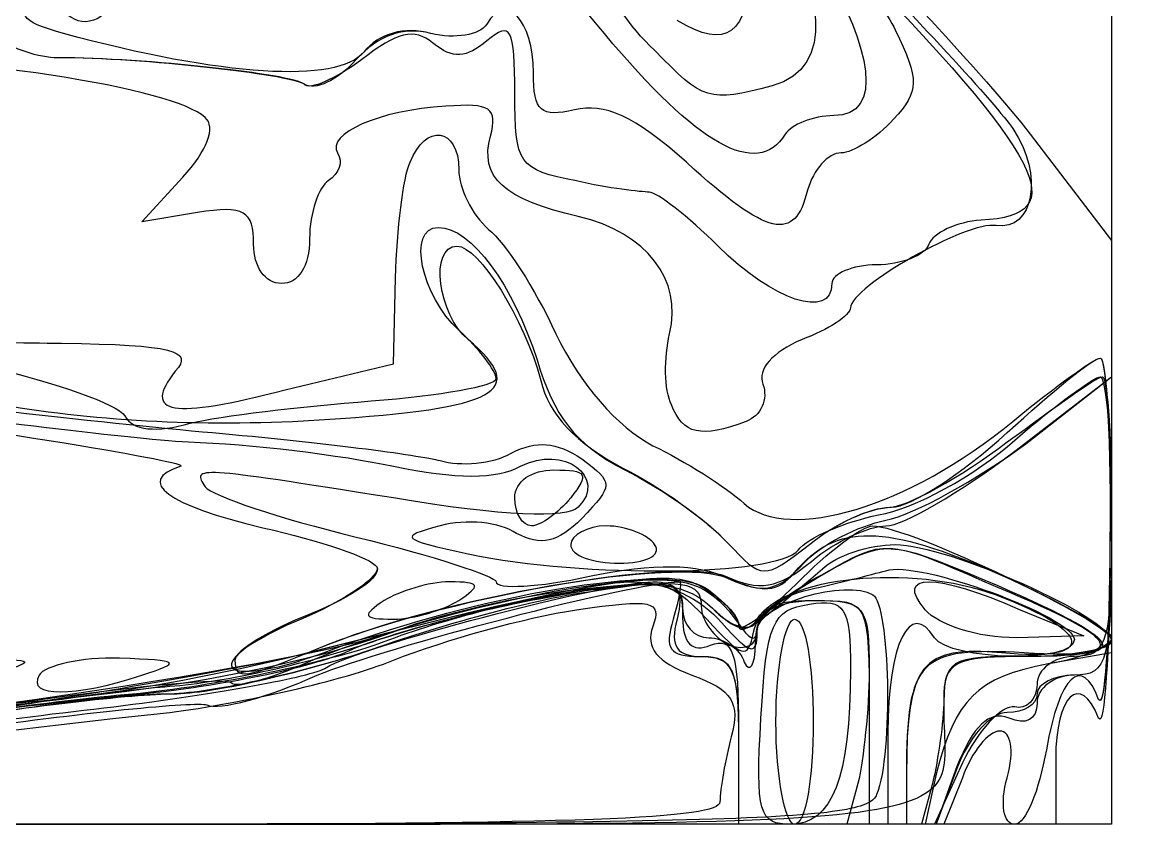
# Model space of a CAD drawing. Extents: x 0 to 1.2, y 0.01 to 1.31.
# Drawn here: x 0.579 to 1.203, y 0.009 to 0.462 of the extents above; entities that cross this region are included whole.
import ezdxf

# ---------------------------------------------------------------- set-up
doc = ezdxf.new("R2010")
doc.units = 0
doc.header["$MEASUREMENT"] = 0
doc.layers.get('0').update_dxf_attribs({"linetype": 'CONTINUOUS'})

msp = doc.modelspace()

# ---------------------------------------------------------------- linework, layer by layer
at = {"color": 250}
for p, q in [((1.1875, 1.30556), (1.1875, 0.01389)), ((1.14686, 0.39307), (1.1875, 0.33995)), ((0.94998, 0.38368), (0.94998, 0.38368)), ((0.64583, 0.35037), (0.66873, 0.37533)), ((0.67708, 0.35558), (0.64583, 0.35037)), ((1.1875, 0.33995), (1.1875, 0.01389)), ((0.96772, 0.33681), (0.96772, 0.33681)), ((0.78646, 0.27116), (0.78749, 0.31912)), ((0.72602, 0.25662), (0.78646, 0.27116)), ((0.94168, 0.24826), (0.94168, 0.24826)), ((0.93229, 0.17014), (0.93229, 0.17014)), ((0.93229, 0.17014), (0.93229, 0.17014)), ((1.15625, 0.05035), (1.15625, 0.01389)), ((1.10417, 0.03993), (1.09375, 0.01389)), ((1.10417, 0.03993), (1.09375, 0.01389)), ((1.1875, 0.01389), (0, 0.01389)), ((1.1875, 0.01389), (0, 0.01389)), ((1.15625, 0.01389), (0, 0.01389)), ((1.09375, 0.01389), (0, 0.01389)), ((1.09375, 0.01389), (0, 0.01389))]:
    msp.add_line(p, q, dxfattribs=at)
at = {"color": 39}
for p, q in [((0.90419, 0.45557), (0.90419, 0.45557)), ((1.10102, 0.04514), (1.08957, 0.01389)), ((1.08957, 0.01389), (0, 0.01389))]:
    msp.add_line(p, q, dxfattribs=at)
at = {"color": 27}
for p, q in [((0.93229, 0.44618), (0.93229, 0.44618)), ((1.13959, 0.2264), (1.1875, 0.26389)), ((1.1875, 0.26389), (1.1875, 0.1097)), ((0.82292, 0.13889), (0.82292, 0.13889)), ((1.1875, 0.1097), (1.15207, 0.10346)), ((1.08957, 0.04199), (1.08333, 0.01389)), ((1.08333, 0.01389), (0, 0.01389))]:
    msp.add_line(p, q, dxfattribs=at)
at = {"color": 29}
for p, q in [((0.94998, 0.38368), (0.94998, 0.38368)), ((0.93229, 0.17014), (0.93229, 0.17014)), ((1.10102, 0.04617), (1.08957, 0.01389)), ((1.08957, 0.01389), (0, 0.01389))]:
    msp.add_line(p, q, dxfattribs=at)
at = {"color": 37}
for p, q in [((1.13336, 0.22222), (1.1875, 0.26389)), ((1.1875, 0.26389), (1.1875, 0.1097)), ((0.85417, 0.19618), (0.85417, 0.19618)), ((1.1875, 0.1097), (1.15207, 0.10346)), ((1.08957, 0.04199), (1.08333, 0.01389)), ((1.08957, 0.04199), (1.08333, 0.01389)), ((1.08333, 0.01389), (0, 0.01389)), ((1.08333, 0.01389), (0, 0.01389))]:
    msp.add_line(p, q, dxfattribs=at)
at = {"color": 251}
for p, q in [((1.13959, 0.2264), (1.1875, 0.26389)), ((1.1875, 0.26389), (1.1875, 0.18576)), ((0.82292, 0.13889), (0.82292, 0.13889)), ((1.10417, 0.04829), (1.08854, 0.01389)), ((1.08854, 0.01389), (0, 0.01389))]:
    msp.add_line(p, q, dxfattribs=at)
at = {"color": 9}
for p, q in [((1.08333, 0.13368), (1.08333, 0.13368)), ((1.13645, 0.13368), (1.17188, 0.11909)), ((1.17188, 0.11909), (1.13439, 0.11806)), ((1.0625, 0.06494), (1.0625, 0.01389)), ((1.0625, 0.01389), (0, 0.01389))]:
    msp.add_line(p, q, dxfattribs=at)
at = {"color": 252}
for p, q in [((0.64583, 0.09722), (0.64583, 0.09722)), ((1.07292, 0.04199), (1.07292, 0.01389)), ((1.08751, 0.03678), (1.08127, 0.01389)), ((1.08127, 0.01389), (0, 0.01389)), ((1.07292, 0.01389), (0, 0.01389))]:
    msp.add_line(p, q, dxfattribs=at)
at = {"color": 47}
for p, q in [((0.64583, 0.09722), (0.64583, 0.09722)), ((1.08751, 0.03678), (1.08127, 0.01389)), ((1.08127, 0.01389), (0, 0.01389))]:
    msp.add_line(p, q, dxfattribs=at)
at = {"color": 253}
for p, q in [((1.05208, 0.07639), (1.05208, 0.01389)), ((1.04584, 0.03678), (1.03961, 0.01389)), ((1.05208, 0.01389), (0, 0.01389)), ((1.03961, 0.01389), (0, 0.01389))]:
    msp.add_line(p, q, dxfattribs=at)
at = {"color": 254}
for p, q in [((0.99164, 0.07324), (0.99164, 0.07324)), ((1, 0.07118), (1, 0.07118)), ((0.97917, 0.067), (0.97917, 0.01389)), ((0.97917, 0.06076), (0.97917, 0.01389)), ((0.97917, 0.06076), (0.97917, 0.01389)), ((0.97917, 0.01389), (0, 0.01389)), ((0.97917, 0.01389), (0.51042, 0.01389)), ((0.97917, 0.01389), (0.51877, 0.01389))]:
    msp.add_line(p, q, dxfattribs=at)
at = {"color": 33}
for p, q in [((0.97917, 0.067), (0.97917, 0.01389)), ((0.97917, 0.01389), (0, 0.01389))]:
    msp.add_line(p, q, dxfattribs=at)
at = {"color": 8}
for p, q in [((1.10102, 0.04617), (1.08957, 0.01389)), ((1.08957, 0.01389), (0, 0.01389))]:
    msp.add_line(p, q, dxfattribs=at)
at = {"color": 35}
for p, q in [((1.07292, 0.04199), (1.07292, 0.01389)), ((1.07292, 0.01389), (0, 0.01389))]:
    msp.add_line(p, q, dxfattribs=at)
at = {"color": 25}
for p, q in [((1.08751, 0.03678), (1.08127, 0.01389)), ((1.08127, 0.01389), (0, 0.01389))]:
    msp.add_line(p, q, dxfattribs=at)
at = {"color": 250}
for points in [[(0.91981, 0.62012), (0.94586, 0.6097), (1.09896, 0.4566), (1.14686, 0.39307)], [(0.98958, 0.55035), (1.02398, 0.51704), (1.05832, 0.47537), (1.06668, 0.45763)], [(1.0281, 0.51492), (1.07709, 0.46598), (1.12397, 0.41493), (1.13227, 0.40245)], [(1.03852, 0.50033), (1.15001, 0.38574), (1.16667, 0.35346), (1.11458, 0.3514)], [(0.86458, 0.4337), (0.86458, 0.46284), (0.84896, 0.47949), (0.83854, 0.46077)], [(0.85417, 0.4222), (0.85417, 0.45866), (0.85211, 0.46284), (0.83854, 0.45139)], [(0.80729, 0.45557), (0.79167, 0.45974), (0.7781, 0.45454), (0.76562, 0.44097)], [(0.80832, 0.45036), (0.79791, 0.45866), (0.78852, 0.4566), (0.76877, 0.44097)], [(0.83854, 0.46077), (0.83436, 0.45454), (0.82086, 0.45242), (0.80729, 0.45557)], [(1.06668, 0.45763), (1.08019, 0.42952), (1.08019, 0.42329), (1.06565, 0.40766)], [(0.59896, 0.442), (0.58854, 0.442), (0.57292, 0.44721), (0.56668, 0.45242)], [(0.59896, 0.442), (0.58854, 0.442), (0.57292, 0.44721), (0.56668, 0.45242)], [(0.83854, 0.45139), (0.82709, 0.442), (0.81977, 0.44097), (0.80832, 0.45036)], [(0.68126, 0.40869), (0.66249, 0.42535), (0.55626, 0.442), (0.42502, 0.44721)], [(0.73644, 0.42741), (0.7302, 0.43262), (0.64789, 0.442), (0.59896, 0.442)], [(0.73644, 0.42741), (0.72711, 0.43262), (0.64686, 0.442), (0.59896, 0.442)], [(0.76877, 0.44097), (0.75418, 0.43056), (0.73958, 0.42329), (0.73644, 0.42741)], [(0.76562, 0.44097), (0.75521, 0.42952), (0.74273, 0.42329), (0.73644, 0.42741)], [(0.88748, 0.41287), (0.86876, 0.40869), (0.86458, 0.41178), (0.86458, 0.4337)], [(0.88856, 0.37326), (0.85623, 0.3795), (0.85417, 0.38265), (0.85417, 0.4222)], [(0.81565, 0.41493), (0.7781, 0.41287), (0.74897, 0.39931), (0.75521, 0.38889)], [(0.8406, 0.39827), (0.84478, 0.4139), (0.8406, 0.41699), (0.81565, 0.41493)], [(0.94998, 0.38368), (0.92084, 0.40972), (0.90419, 0.41699), (0.88748, 0.41287)], [(0.66873, 0.37533), (0.68229, 0.38992), (0.6875, 0.40348), (0.68126, 0.40869)], [(1.06565, 0.40766), (1.05626, 0.39724), (1.0427, 0.38889), (1.03646, 0.38889)], [(0.79584, 0.38368), (0.80414, 0.40554), (0.82292, 0.40348), (0.82292, 0.3795)], [(1.13227, 0.40245), (1.15001, 0.37641), (1.14377, 0.34516), (1.12294, 0.34825)], [(0.88959, 0.35346), (0.84793, 0.36285), (0.83436, 0.37533), (0.8406, 0.39827)], [(0.75521, 0.38889), (0.75836, 0.38368), (0.75624, 0.37744), (0.75, 0.37326)], [(1.03646, 0.38889), (1.02919, 0.38889), (1.02083, 0.3795), (1.01769, 0.36806)], [(0.78749, 0.31912), (0.78852, 0.34619), (0.79167, 0.37533), (0.79584, 0.38368)], [(1.01769, 0.36806), (1.01042, 0.33887), (0.99582, 0.34201), (0.94998, 0.38368)], [(0.82292, 0.3795), (0.82292, 0.36909), (0.83019, 0.35449), (0.83957, 0.34619)], [(0.75, 0.37326), (0.74479, 0.37012), (0.73958, 0.35558), (0.73958, 0.34098)], [(0.92914, 0.36702), (0.92502, 0.36702), (0.90625, 0.36909), (0.88856, 0.37326)], [(0.96772, 0.33681), (0.95106, 0.35346), (0.93332, 0.36702), (0.92914, 0.36702)], [(0.70833, 0.33784), (0.70833, 0.35661), (0.70312, 0.3597), (0.67708, 0.35558)], [(0.94065, 0.28787), (0.94792, 0.31803), (0.92811, 0.34408), (0.88959, 0.35346)], [(1.12294, 0.34825), (1.10731, 0.3514), (1.04167, 0.31391), (1.04167, 0.30241)], [(1.11458, 0.3514), (1.10102, 0.35037), (1.08751, 0.34408), (1.08539, 0.33784)], [(0.82292, 0.28993), (0.80208, 0.3087), (0.79373, 0.34722), (0.81147, 0.34722)], [(0.81147, 0.34722), (0.83019, 0.34722), (0.85314, 0.31494), (0.86664, 0.27327)], [(0.83957, 0.34619), (0.84896, 0.33887), (0.86561, 0.31283), (0.87706, 0.28787)], [(0.72396, 0.31597), (0.71457, 0.31597), (0.70833, 0.32536), (0.70833, 0.33784)], [(0.73958, 0.34098), (0.73958, 0.32536), (0.73334, 0.31597), (0.72396, 0.31597)], [(1.08539, 0.33784), (1.08333, 0.3316), (1.06977, 0.32639), (1.05626, 0.32639)], [(0.82812, 0.28472), (0.81147, 0.29829), (0.80626, 0.33681), (0.82189, 0.33681)], [(0.82189, 0.33681), (0.83436, 0.33681), (0.85938, 0.29617), (0.86876, 0.26183)], [(1.03125, 0.31597), (1.03125, 0.29514), (0.99794, 0.30659), (0.96772, 0.33681)], [(1.05626, 0.32639), (1.0427, 0.32639), (1.03125, 0.32118), (1.03125, 0.31597)], [(1.04167, 0.30241), (1.04167, 0.29829), (1.02919, 0.28993), (1.01459, 0.28472)], [(0.44271, 0.2889), (0.48855, 0.28575), (0.56044, 0.28266), (0.60102, 0.28266)], [(0.46669, 0.28575), (0.49794, 0.28787), (0.62815, 0.25553), (0.63645, 0.24202)], [(0.84375, 0.26286), (0.84375, 0.26704), (0.83436, 0.27951), (0.82292, 0.28993)], [(0.87706, 0.28787), (0.89062, 0.25971), (0.91146, 0.23579), (0.93126, 0.22537)], [(0.94168, 0.24826), (0.9375, 0.25662), (0.9375, 0.27431), (0.94065, 0.28787)], [(0.60102, 0.28266), (0.66352, 0.28158), (0.67502, 0.27848), (0.66461, 0.26704)], [(0.74794, 0.23991), (0.84478, 0.2462), (0.86252, 0.25553), (0.82812, 0.28472)], [(1.01459, 0.28472), (0.99794, 0.27745), (0.98958, 0.26807), (0.99273, 0.25971)], [(0.86664, 0.27327), (0.87603, 0.24202), (0.88748, 0.2264), (0.91564, 0.21181)], [(1.12918, 0.23264), (1.15419, 0.25553), (1.17708, 0.27431), (1.18126, 0.27431)], [(1.13227, 0.23888), (1.15625, 0.25868), (1.17811, 0.27431), (1.18126, 0.27431)], [(1.18126, 0.27431), (1.18435, 0.27431), (1.1875, 0.2264), (1.18647, 0.16699)], [(1.18126, 0.27431), (1.18435, 0.27431), (1.1875, 0.22846), (1.18647, 0.1722)], [(0.66461, 0.26704), (0.64583, 0.24306), (0.66249, 0.23991), (0.72602, 0.25662)], [(0.77398, 0.25033), (0.8125, 0.25347), (0.84375, 0.25868), (0.84375, 0.26286)], [(1.12918, 0.22743), (1.15625, 0.24723), (1.17914, 0.26389), (1.18229, 0.26389)], [(1.18229, 0.26389), (1.18544, 0.26389), (1.1875, 0.22016), (1.18647, 0.16699)], [(0.86876, 0.26183), (0.87294, 0.24306), (0.88856, 0.2264), (0.91461, 0.21284)], [(0.99273, 0.25971), (0.99582, 0.25141), (0.99164, 0.24202), (0.98334, 0.23888)], [(0.67291, 0.23785), (0.68956, 0.24202), (0.73438, 0.24723), (0.77398, 0.25033)], [(0.56771, 0.24826), (0.62185, 0.23888), (0.68435, 0.23579), (0.74794, 0.23991)], [(0.98334, 0.23888), (0.95833, 0.22949), (0.94792, 0.23161), (0.94168, 0.24826)], [(0.63645, 0.24202), (0.64062, 0.23367), (0.65419, 0.23264), (0.67291, 0.23785)], [(0.98231, 0.19303), (1.00727, 0.17117), (1.07395, 0.19097), (1.13227, 0.23888)], [(1.06456, 0.19097), (1.07498, 0.19097), (1.10417, 0.20974), (1.12918, 0.23264)], [(0.93126, 0.22537), (0.94895, 0.21701), (0.9719, 0.20242), (0.98231, 0.19303)], [(1.06353, 0.19097), (1.07292, 0.19097), (1.10314, 0.20763), (1.12918, 0.22743)], [(0.91461, 0.21284), (0.93544, 0.20242), (0.96148, 0.1837), (0.97293, 0.17117)], [(0.91564, 0.21181), (0.93647, 0.20139), (0.96148, 0.1837), (0.97293, 0.17117)], [(1.01877, 0.17014), (1.03228, 0.18159), (1.05311, 0.19097), (1.06456, 0.19097)], [(1.01877, 0.17014), (1.03228, 0.18159), (1.05311, 0.19097), (1.06353, 0.19097)], [(0.90522, 0.18056), (0.8948, 0.18056), (0.88542, 0.17535), (0.88542, 0.17014)], [(0.90522, 0.18056), (0.8948, 0.18056), (0.88542, 0.17535), (0.88542, 0.17014)], [(0.93229, 0.17014), (0.92914, 0.17535), (0.91667, 0.18056), (0.90522, 0.18056)], [(0.93229, 0.17014), (0.92914, 0.17535), (0.91667, 0.18056), (0.90522, 0.18056)], [(0.88542, 0.17014), (0.88542, 0.1639), (0.89789, 0.15972), (0.91249, 0.15972)], [(0.88542, 0.17014), (0.88542, 0.1639), (0.89789, 0.15972), (0.91249, 0.15972)], [(0.91249, 0.15972), (0.92708, 0.15972), (0.93647, 0.1639), (0.93229, 0.17014)], [(0.91249, 0.15972), (0.92708, 0.15972), (0.93647, 0.1639), (0.93229, 0.17014)], [(0.97293, 0.17117), (0.99273, 0.15034), (0.99273, 0.15034), (1.01877, 0.17014)], [(0.97293, 0.17117), (0.99273, 0.15034), (0.99273, 0.15034), (1.01877, 0.17014)], [(1.18647, 0.1722), (1.18647, 0.11703), (1.18332, 0.07742), (1.18023, 0.08366)], [(1.18647, 0.16699), (1.18647, 0.10867), (1.18332, 0.067), (1.18023, 0.07324)], [(1.18647, 0.16699), (1.18647, 0.11491), (1.18332, 0.07742), (1.18023, 0.08366)], [(1.18023, 0.08366), (1.17084, 0.10867), (1.15831, 0.09722), (1.15104, 0.05556)], [(1.18023, 0.08366), (1.17084, 0.10867), (1.15831, 0.09722), (1.15104, 0.05556)], [(1.18023, 0.07324), (1.16981, 0.09928), (1.15625, 0.08577), (1.15625, 0.05035)], [(1.125, 0.06597), (1.11876, 0.06597), (1.10938, 0.05452), (1.10417, 0.03993)], [(1.125, 0.06597), (1.11876, 0.06597), (1.10938, 0.05452), (1.10417, 0.03993)], [(1.12918, 0.03993), (1.13336, 0.05556), (1.13124, 0.06597), (1.125, 0.06597)], [(1.12918, 0.03993), (1.13336, 0.05556), (1.13124, 0.06597), (1.125, 0.06597)], [(1.15104, 0.05556), (1.14686, 0.03266), (1.13959, 0.01389), (1.13336, 0.01389)], [(1.15104, 0.05556), (1.14686, 0.03266), (1.13959, 0.01389), (1.13336, 0.01389)], [(1.13336, 0.01389), (1.12706, 0.01389), (1.125, 0.02534), (1.12918, 0.03993)], [(1.13336, 0.01389), (1.12706, 0.01389), (1.125, 0.02534), (1.12918, 0.03993)]]:
    msp.add_open_spline(points, degree=3, dxfattribs=at)
at = {"color": 27}
for points in [[(0.87815, 0.60764), (0.96457, 0.60764), (1.07086, 0.44618), (0.99794, 0.42638)], [(0.93229, 0.44618), (0.9177, 0.45974), (0.90625, 0.47743), (0.90625, 0.48579)], [(0.99794, 0.42638), (0.96251, 0.41699), (0.95936, 0.41808), (0.93229, 0.44618)], [(0.46669, 0.25244), (0.54481, 0.24099), (0.63748, 0.22949), (0.67188, 0.22743)], [(0.67188, 0.22743), (0.70627, 0.2264), (0.75727, 0.22016), (0.78646, 0.21387)], [(0.85731, 0.21387), (0.88124, 0.2264), (0.90625, 0.20763), (0.88959, 0.19097)], [(1.06147, 0.1837), (1.07709, 0.18679), (1.11252, 0.2066), (1.13959, 0.2264)], [(0.78646, 0.19618), (0.67502, 0.21387), (0.67394, 0.21387), (0.68126, 0.20242)], [(0.78646, 0.21387), (0.82086, 0.2066), (0.84478, 0.2066), (0.85731, 0.21387)], [(0.68126, 0.20242), (0.68544, 0.19721), (0.72293, 0.18473), (0.76562, 0.17432)], [(0.88959, 0.19097), (0.88336, 0.18473), (0.84793, 0.18576), (0.78646, 0.19618)], [(1.01563, 0.15972), (1.02501, 0.17014), (1.04584, 0.18056), (1.06147, 0.1837)], [(0.76562, 0.17432), (0.80832, 0.1639), (0.84375, 0.15245), (0.84375, 0.14931)], [(0.89583, 0.15245), (0.93229, 0.15972), (0.95627, 0.15972), (0.97293, 0.15137)], [(0.97293, 0.15137), (0.99376, 0.14204), (1.00103, 0.1441), (1.01563, 0.15972)], [(0.84375, 0.14931), (0.84375, 0.14513), (0.86773, 0.14616), (0.89583, 0.15245)], [(0.81771, 0.14931), (0.80626, 0.14931), (0.78961, 0.1441), (0.78125, 0.13889)], [(0.82292, 0.13889), (0.83539, 0.14724), (0.83539, 0.14931), (0.81771, 0.14931)], [(0.78125, 0.13889), (0.76877, 0.13053), (0.76877, 0.12847), (0.78646, 0.12847)], [(0.78646, 0.12847), (0.79791, 0.12847), (0.81456, 0.13368), (0.82292, 0.13889)], [(1.15207, 0.10346), (1.11252, 0.09619), (1.09999, 0.08366), (1.08957, 0.04199)]]:
    msp.add_open_spline(points, degree=3, dxfattribs=at)
at = {"color": 39}
for points in [[(0.91873, 0.60346), (0.99897, 0.56494), (1.08957, 0.40972), (1.03228, 0.40972)], [(0.90419, 0.45557), (0.86144, 0.50765), (0.84581, 0.52013), (0.83539, 0.51183)], [(0.70106, 0.47743), (0.66873, 0.4566), (0.6594, 0.46387), (0.67291, 0.50141)], [(0.63021, 0.47325), (0.62185, 0.45866), (0.60731, 0.45866), (0.59896, 0.47222)], [(1.00521, 0.39931), (0.98958, 0.37429), (0.95627, 0.39307), (0.90419, 0.45557)], [(1.03228, 0.40972), (1.02083, 0.40972), (1.00836, 0.40451), (1.00521, 0.39931)], [(0.42188, 0.26286), (0.50836, 0.25141), (0.62603, 0.23785), (0.68544, 0.23264)], [(1.13336, 0.22846), (1.15625, 0.24826), (1.17811, 0.26389), (1.18126, 0.26389)], [(1.18126, 0.26389), (1.18435, 0.26389), (1.1875, 0.2264), (1.1875, 0.18056)], [(0.68544, 0.23264), (0.74479, 0.22743), (0.80105, 0.22016), (0.8125, 0.21701)], [(0.85211, 0.22119), (0.86664, 0.22846), (0.87706, 0.22743), (0.89166, 0.21804)], [(1.05729, 0.18679), (1.07709, 0.18994), (1.11144, 0.20866), (1.13336, 0.22846)], [(0.8125, 0.21701), (0.82395, 0.21387), (0.84169, 0.21495), (0.85211, 0.22119)], [(0.89166, 0.21804), (0.9094, 0.20454), (0.9094, 0.20345), (0.89166, 0.18473)], [(0.8552, 0.17638), (0.84581, 0.18262), (0.82709, 0.18473), (0.8125, 0.18056)], [(0.89166, 0.18473), (0.87815, 0.17117), (0.86876, 0.16911), (0.8552, 0.17638)], [(1.01248, 0.16699), (1.01769, 0.17432), (1.03852, 0.18262), (1.05729, 0.18679)], [(0.8125, 0.18056), (0.78852, 0.17432), (0.79064, 0.17329), (0.82812, 0.16493)], [(1.1875, 0.18056), (1.1875, 0.10449), (1.18544, 0.09722), (1.16667, 0.09722)], [(0.82812, 0.16493), (0.89377, 0.15137), (1, 0.15245), (1.01248, 0.16699)], [(1.16667, 0.09722), (1.15522, 0.09722), (1.14583, 0.09201), (1.14583, 0.08681)], [(1.14583, 0.08681), (1.14583, 0.08057), (1.13856, 0.07639), (1.12918, 0.07639)], [(1.12918, 0.07639), (1.11979, 0.07639), (1.10731, 0.06179), (1.10102, 0.04514)]]:
    msp.add_open_spline(points, degree=3, dxfattribs=at)
at = {"color": 29}
for points in [[(0.98958, 0.55035), (1.02289, 0.51704), (1.05832, 0.47537), (1.06668, 0.45763)], [(0.60211, 0.45557), (0.57709, 0.46284), (0.57498, 0.46598), (0.58957, 0.47949)], [(0.86458, 0.4337), (0.86458, 0.46284), (0.84896, 0.47949), (0.83854, 0.46077)], [(0.7698, 0.44515), (0.75521, 0.42741), (0.69065, 0.43159), (0.60211, 0.45557)], [(0.80729, 0.45557), (0.7927, 0.45974), (0.7781, 0.45557), (0.7698, 0.44515)], [(0.83854, 0.46077), (0.83436, 0.45454), (0.82086, 0.45242), (0.80729, 0.45557)], [(1.06668, 0.45763), (1.08019, 0.42952), (1.08019, 0.42329), (1.06565, 0.40766)], [(0.88748, 0.41287), (0.86876, 0.40869), (0.86458, 0.41178), (0.86458, 0.4337)], [(0.94998, 0.38368), (0.92084, 0.40972), (0.90419, 0.41699), (0.88748, 0.41287)], [(1.06565, 0.40766), (1.05626, 0.39724), (1.0427, 0.38889), (1.03646, 0.38889)], [(1.03646, 0.38889), (1.02919, 0.38889), (1.02083, 0.3795), (1.01769, 0.36806)], [(1.01769, 0.36806), (1.01042, 0.33887), (0.99582, 0.34201), (0.94998, 0.38368)], [(0.82812, 0.28472), (0.81147, 0.29829), (0.80626, 0.33681), (0.82189, 0.33681)], [(0.82189, 0.33681), (0.83436, 0.33681), (0.85938, 0.29617), (0.86876, 0.26183)], [(0.74794, 0.23991), (0.84478, 0.2462), (0.86252, 0.25553), (0.82812, 0.28472)], [(1.12918, 0.22743), (1.15625, 0.24723), (1.17914, 0.26389), (1.18229, 0.26389)], [(1.18229, 0.26389), (1.18544, 0.26389), (1.1875, 0.2264), (1.1875, 0.18056)], [(0.86876, 0.26183), (0.87294, 0.24306), (0.88856, 0.2264), (0.91461, 0.21284)], [(0.56771, 0.24826), (0.62185, 0.23888), (0.68435, 0.23579), (0.74794, 0.23991)], [(1.06353, 0.19097), (1.07292, 0.19097), (1.10314, 0.20763), (1.12918, 0.22743)], [(0.91461, 0.21284), (0.93544, 0.20242), (0.96148, 0.1837), (0.97293, 0.17117)], [(1.01877, 0.17014), (1.03228, 0.18159), (1.05311, 0.19097), (1.06353, 0.19097)], [(0.90522, 0.18056), (0.8948, 0.18056), (0.88542, 0.17535), (0.88542, 0.17014)], [(0.93229, 0.17014), (0.92914, 0.17535), (0.91667, 0.18056), (0.90522, 0.18056)], [(1.1875, 0.18056), (1.1875, 0.10449), (1.18544, 0.09722), (1.16667, 0.09722)], [(0.88542, 0.17014), (0.88542, 0.1639), (0.89789, 0.15972), (0.91249, 0.15972)], [(0.91249, 0.15972), (0.92708, 0.15972), (0.93647, 0.1639), (0.93229, 0.17014)], [(0.97293, 0.17117), (0.99273, 0.15034), (0.99273, 0.15034), (1.01877, 0.17014)], [(1.16667, 0.09722), (1.15522, 0.09722), (1.14583, 0.08995), (1.14583, 0.0816)], [(1.14583, 0.0816), (1.14583, 0.07221), (1.13959, 0.06912), (1.13021, 0.07324)], [(1.13021, 0.07324), (1.11876, 0.07742), (1.11041, 0.06912), (1.10102, 0.04617)]]:
    msp.add_open_spline(points, degree=3, dxfattribs=at)
at = {"color": 37}
for points in [[(0.98752, 0.49409), (0.98334, 0.45454), (0.97293, 0.44618), (0.94477, 0.46284)], [(0.43023, 0.25244), (0.56668, 0.23367), (0.67394, 0.21598), (0.6677, 0.21387)], [(0.43023, 0.25244), (0.56668, 0.23367), (0.67394, 0.21598), (0.6677, 0.21387)], [(1.06147, 0.18056), (1.07086, 0.18056), (1.10314, 0.19933), (1.13336, 0.22222)], [(0.6677, 0.21387), (0.64166, 0.20557), (0.66043, 0.192), (0.71354, 0.17952)], [(0.6677, 0.21387), (0.64166, 0.20557), (0.66043, 0.192), (0.71354, 0.17952)], [(0.85417, 0.19618), (0.85417, 0.20557), (0.86355, 0.21181), (0.87603, 0.21181)], [(0.87603, 0.21181), (0.8948, 0.21181), (0.89583, 0.20974), (0.88542, 0.19618)], [(0.86355, 0.18056), (0.85834, 0.18056), (0.85417, 0.18782), (0.85417, 0.19618)], [(0.88542, 0.19618), (0.87815, 0.18782), (0.86876, 0.18056), (0.86355, 0.18056)], [(1.01042, 0.15451), (1.03331, 0.18262), (1.06147, 0.18159), (1.125, 0.15348)], [(0.71354, 0.17952), (0.74582, 0.1722), (0.77398, 0.16287), (0.77707, 0.15766)], [(0.71354, 0.17952), (0.74582, 0.1722), (0.77398, 0.16287), (0.77707, 0.15766)], [(1.0198, 0.16075), (1.03331, 0.1722), (1.05208, 0.18056), (1.06147, 0.18056)], [(0.74376, 0.11182), (0.81044, 0.13992), (0.94689, 0.1639), (0.9719, 0.15245)], [(0.74376, 0.11182), (0.8125, 0.14095), (0.94689, 0.1639), (0.97293, 0.15137)], [(0.77707, 0.15766), (0.78022, 0.15245), (0.76356, 0.14095), (0.74061, 0.13162)], [(0.77707, 0.15766), (0.78022, 0.15245), (0.76356, 0.14095), (0.74061, 0.13162)], [(0.9719, 0.15245), (0.99061, 0.1441), (1.00103, 0.14513), (1.0198, 0.16075)], [(0.97293, 0.15137), (0.99273, 0.14307), (1.00103, 0.14307), (1.01042, 0.15451)], [(1.125, 0.15348), (1.1594, 0.13786), (1.1875, 0.12223), (1.1875, 0.11806)], [(0.74061, 0.13162), (0.71669, 0.12223), (0.69792, 0.11079), (0.69792, 0.10558)], [(0.74061, 0.13162), (0.71669, 0.12223), (0.69792, 0.11079), (0.69792, 0.10558)], [(1.1875, 0.11806), (1.1875, 0.11388), (1.17188, 0.10661), (1.15207, 0.10346)], [(0.69792, 0.10558), (0.69792, 0.09408), (0.70312, 0.09516), (0.74376, 0.11182)], [(0.69792, 0.10558), (0.69792, 0.09408), (0.70312, 0.09516), (0.74376, 0.11182)], [(1.15207, 0.10346), (1.11252, 0.09619), (1.09999, 0.08366), (1.08957, 0.04199)], [(1.15207, 0.10346), (1.11252, 0.09619), (1.09999, 0.08366), (1.08957, 0.04199)]]:
    msp.add_open_spline(points, degree=3, dxfattribs=at)
at = {"color": 8}
for points in [[(0.42188, 0.26286), (0.50836, 0.25141), (0.62603, 0.23785), (0.68544, 0.23264)], [(1.13336, 0.22846), (1.15625, 0.24826), (1.17811, 0.26389), (1.18126, 0.26389)], [(1.18126, 0.26389), (1.18435, 0.26389), (1.1875, 0.2264), (1.1875, 0.18056)], [(0.68544, 0.23264), (0.74479, 0.22743), (0.80105, 0.22016), (0.8125, 0.21701)], [(0.85211, 0.22119), (0.86664, 0.22846), (0.87706, 0.22743), (0.89166, 0.21804)], [(1.05729, 0.18679), (1.07709, 0.18994), (1.11144, 0.20866), (1.13336, 0.22846)], [(0.8125, 0.21701), (0.82395, 0.21387), (0.84169, 0.21495), (0.85211, 0.22119)], [(0.89166, 0.21804), (0.9094, 0.20454), (0.9094, 0.20345), (0.89166, 0.18473)], [(0.8552, 0.17638), (0.84581, 0.18262), (0.82709, 0.18473), (0.8125, 0.18056)], [(0.89166, 0.18473), (0.87815, 0.17117), (0.86876, 0.16911), (0.8552, 0.17638)], [(1.01248, 0.16699), (1.01769, 0.17432), (1.03852, 0.18262), (1.05729, 0.18679)], [(0.8125, 0.18056), (0.78852, 0.17432), (0.79064, 0.17329), (0.82812, 0.16493)], [(1.1875, 0.18056), (1.1875, 0.10449), (1.18544, 0.09722), (1.16667, 0.09722)], [(0.82812, 0.16493), (0.89377, 0.15137), (1, 0.15245), (1.01248, 0.16699)], [(1.16667, 0.09722), (1.15522, 0.09722), (1.14583, 0.08995), (1.14583, 0.0816)], [(1.14583, 0.0816), (1.14583, 0.07221), (1.13959, 0.06912), (1.13021, 0.07324)], [(1.13021, 0.07324), (1.11876, 0.07742), (1.11041, 0.06912), (1.10102, 0.04617)]]:
    msp.add_open_spline(points, degree=3, dxfattribs=at)
at = {"color": 252}
for points in [[(0.43023, 0.25244), (0.56668, 0.23367), (0.67394, 0.21598), (0.6677, 0.21387)], [(0.6677, 0.21387), (0.64166, 0.20557), (0.66043, 0.192), (0.71354, 0.17952)], [(0.71354, 0.17952), (0.74582, 0.1722), (0.77398, 0.16287), (0.77707, 0.15766)], [(1.01145, 0.14827), (1.02919, 0.16596), (1.04791, 0.18056), (1.05414, 0.18056)], [(1.05414, 0.18056), (1.07395, 0.18056), (1.1875, 0.12641), (1.1875, 0.11703)], [(1.02604, 0.15348), (1.06147, 0.17329), (1.0625, 0.17329), (1.11664, 0.14931)], [(0.77707, 0.15766), (0.78022, 0.15348), (0.76042, 0.13889), (0.73231, 0.12744)], [(0.73438, 0.10867), (0.94374, 0.16178), (0.95312, 0.16178), (0.98123, 0.12326)], [(0.75315, 0.11182), (0.83333, 0.14204), (0.93853, 0.15972), (0.96039, 0.14616)], [(0.98958, 0.12847), (1.00418, 0.15245), (1.07498, 0.15972), (1.12294, 0.14204)], [(0.88959, 0.14513), (0.93544, 0.15034), (0.94998, 0.14827), (0.96457, 0.13471)], [(0.98958, 0.12326), (0.98958, 0.1295), (1.00624, 0.14307), (1.02604, 0.15348)], [(0.78852, 0.12223), (0.81353, 0.13162), (0.85834, 0.14204), (0.88959, 0.14513)], [(0.96039, 0.14616), (0.97081, 0.13889), (0.97917, 0.1295), (0.97917, 0.12533)], [(0.97917, 0.12533), (0.97917, 0.12012), (0.99376, 0.13053), (1.01145, 0.14827)], [(1.11664, 0.14931), (1.19477, 0.11703), (1.19998, 0.10764), (1.14269, 0.10764)], [(1.12294, 0.14204), (1.17811, 0.1212), (1.17914, 0.10449), (1.12603, 0.1097)], [(0.96457, 0.13471), (0.97711, 0.12223), (0.98438, 0.12012), (0.98958, 0.12847)], [(0.73231, 0.12744), (0.67291, 0.1014), (0.69065, 0.08784), (0.75315, 0.11182)], [(0.39062, 0.06494), (0.44065, 0.05973), (0.73231, 0.1014), (0.78852, 0.12223)], [(0.98123, 0.12326), (0.98644, 0.11599), (0.98958, 0.11599), (0.98958, 0.12326)], [(1.12603, 0.1097), (1.08127, 0.11388), (1.07292, 0.10346), (1.07292, 0.04199)], [(1.1875, 0.11703), (1.1875, 0.11182), (1.16667, 0.10764), (1.14063, 0.10764)], [(0.15104, 0.09722), (0.37185, 0.06179), (0.56147, 0.06597), (0.73438, 0.10867)], [(0.63336, 0.10661), (0.61252, 0.10764), (0.59169, 0.10243), (0.58854, 0.09722)], [(0.64583, 0.09722), (0.66873, 0.10449), (0.6677, 0.10558), (0.63336, 0.10661)], [(1.14063, 0.10764), (1.09581, 0.10764), (1.09375, 0.10661), (1.09375, 0.07742)], [(1.14269, 0.10764), (1.09896, 0.10764), (1.09375, 0.10558), (1.09375, 0.08366)], [(0.58854, 0.09722), (0.58127, 0.08474), (0.60834, 0.08474), (0.64583, 0.09722)], [(1.09375, 0.08366), (1.09375, 0.07118), (1.0906, 0.05035), (1.08751, 0.03678)], [(1.09375, 0.07742), (1.09375, 0.00868), (1.13542, 0.01389), (0.54064, 0.01389)]]:
    msp.add_open_spline(points, degree=3, dxfattribs=at)
at = {"color": 47}
for points in [[(0.43023, 0.25244), (0.56668, 0.23367), (0.67394, 0.21598), (0.6677, 0.21387)], [(0.6677, 0.21387), (0.64166, 0.20557), (0.66043, 0.192), (0.71354, 0.17952)], [(0.71354, 0.17952), (0.74582, 0.1722), (0.77398, 0.16287), (0.77707, 0.15766)], [(1.01145, 0.14827), (1.02919, 0.16596), (1.04791, 0.18056), (1.05414, 0.18056)], [(1.05414, 0.18056), (1.07395, 0.18056), (1.1875, 0.12641), (1.1875, 0.11703)], [(0.77707, 0.15766), (0.78022, 0.15348), (0.76042, 0.13889), (0.73231, 0.12744)], [(0.75315, 0.11182), (0.83333, 0.14204), (0.93853, 0.15972), (0.96039, 0.14616)], [(0.96039, 0.14616), (0.97081, 0.13889), (0.97917, 0.1295), (0.97917, 0.12533)], [(0.97917, 0.12533), (0.97917, 0.12012), (0.99376, 0.13053), (1.01145, 0.14827)], [(0.73231, 0.12744), (0.67291, 0.1014), (0.69065, 0.08784), (0.75315, 0.11182)], [(1.1875, 0.11703), (1.1875, 0.11182), (1.16667, 0.10764), (1.14063, 0.10764)], [(0.63336, 0.10661), (0.61252, 0.10764), (0.59169, 0.10243), (0.58854, 0.09722)], [(0.64583, 0.09722), (0.66873, 0.10449), (0.6677, 0.10558), (0.63336, 0.10661)], [(1.14063, 0.10764), (1.09896, 0.10764), (1.09375, 0.10449), (1.09375, 0.08366)], [(0.58854, 0.09722), (0.58127, 0.08474), (0.60834, 0.08474), (0.64583, 0.09722)], [(1.09375, 0.08366), (1.09375, 0.07118), (1.0906, 0.05035), (1.08751, 0.03678)]]:
    msp.add_open_spline(points, degree=3, dxfattribs=at)
at = {"color": 251}
for points in [[(0.46669, 0.25244), (0.54481, 0.24099), (0.63748, 0.22949), (0.67188, 0.22743)], [(0.67188, 0.22743), (0.70627, 0.2264), (0.75727, 0.22016), (0.78646, 0.21387)], [(0.85731, 0.21387), (0.88124, 0.2264), (0.90625, 0.20763), (0.88959, 0.19097)], [(1.06147, 0.1837), (1.07709, 0.18679), (1.11252, 0.2066), (1.13959, 0.2264)], [(0.78646, 0.19618), (0.67502, 0.21387), (0.67394, 0.21387), (0.68126, 0.20242)], [(0.78646, 0.21387), (0.82086, 0.2066), (0.84478, 0.2066), (0.85731, 0.21387)], [(0.68126, 0.20242), (0.68544, 0.19721), (0.72293, 0.18473), (0.76562, 0.17432)], [(0.88959, 0.19097), (0.88336, 0.18473), (0.84793, 0.18576), (0.78646, 0.19618)], [(1.01563, 0.15972), (1.02501, 0.17014), (1.04584, 0.18056), (1.06147, 0.1837)], [(1.1875, 0.18576), (1.1875, 0.11491), (1.18544, 0.10764), (1.16667, 0.10764)], [(0.76562, 0.17432), (0.80832, 0.1639), (0.84375, 0.15245), (0.84375, 0.14931)], [(0.89583, 0.15245), (0.93229, 0.15972), (0.95627, 0.15972), (0.97293, 0.15137)], [(0.97293, 0.15137), (0.99376, 0.14204), (1.00103, 0.1441), (1.01563, 0.15972)], [(0.84375, 0.14931), (0.84375, 0.14513), (0.86773, 0.14616), (0.89583, 0.15245)], [(0.81771, 0.14931), (0.80626, 0.14931), (0.78961, 0.1441), (0.78125, 0.13889)], [(0.82292, 0.13889), (0.83539, 0.14724), (0.83539, 0.14931), (0.81771, 0.14931)], [(0.78125, 0.13889), (0.76877, 0.13053), (0.76877, 0.12847), (0.78646, 0.12847)], [(0.78646, 0.12847), (0.79791, 0.12847), (0.81456, 0.13368), (0.82292, 0.13889)], [(1.16667, 0.10764), (1.15522, 0.10764), (1.14583, 0.10037), (1.14583, 0.09201)], [(1.14583, 0.09201), (1.14583, 0.08366), (1.13959, 0.07742), (1.13336, 0.07954)], [(1.13336, 0.07954), (1.12603, 0.08057), (1.11252, 0.06597), (1.10417, 0.04829)]]:
    msp.add_open_spline(points, degree=3, dxfattribs=at)
at = {"color": 25}
for points in [[(1.02604, 0.15657), (1.03331, 0.1639), (1.05208, 0.17014), (1.06668, 0.17014)], [(1.06668, 0.17014), (1.09581, 0.17014), (1.1875, 0.1295), (1.1875, 0.11599)], [(0.73438, 0.10867), (0.90625, 0.15245), (0.94065, 0.15766), (0.95936, 0.14616)], [(0.97917, 0.12533), (0.97917, 0.11806), (0.98958, 0.12533), (1.02604, 0.15657)], [(0.95936, 0.14616), (0.97081, 0.13889), (0.97917, 0.13053), (0.97917, 0.12533)], [(1.1875, 0.11599), (1.1875, 0.11182), (1.16667, 0.10764), (1.14063, 0.10764)], [(0.55523, 0.10661), (0.58751, 0.10558), (0.58751, 0.10558), (0.5625, 0.09722)], [(0.58333, 0.0816), (0.64377, 0.09098), (0.71148, 0.10346), (0.73438, 0.10867)], [(1.14063, 0.10764), (1.09896, 0.10764), (1.09375, 0.10449), (1.09375, 0.08366)], [(0.46251, 0.0816), (0.47293, 0.067), (0.48541, 0.067), (0.58333, 0.0816)], [(1.09375, 0.08366), (1.09375, 0.07118), (1.0906, 0.05035), (1.08751, 0.03678)]]:
    msp.add_open_spline(points, degree=3, dxfattribs=at)
at = {"color": 35}
for points in [[(1.0281, 0.15451), (1.06044, 0.17329), (1.06147, 0.17329), (1.11664, 0.15034)], [(0.88959, 0.14513), (0.93544, 0.15034), (0.94998, 0.14827), (0.96457, 0.13471)], [(0.98855, 0.12641), (0.99164, 0.13053), (1.00939, 0.1441), (1.0281, 0.15451)], [(1.11664, 0.15034), (1.19689, 0.11599), (1.20313, 0.10558), (1.13856, 0.1097)], [(0.78852, 0.12223), (0.81353, 0.13162), (0.85834, 0.14204), (0.88959, 0.14513)], [(0.96457, 0.13471), (0.97396, 0.1243), (0.98541, 0.1212), (0.98855, 0.12641)], [(0.15419, 0.09722), (0.37397, 0.06076), (0.65522, 0.07221), (0.78852, 0.12223)], [(1.13856, 0.1097), (1.08019, 0.11285), (1.07292, 0.10661), (1.07292, 0.04199)]]:
    msp.add_open_spline(points, degree=3, dxfattribs=at)
at = {"color": 9}
for points in [[(1.06147, 0.15554), (1.07916, 0.16178), (1.16667, 0.1295), (1.16667, 0.11703)], [(0.90001, 0.14513), (0.94792, 0.15137), (0.95833, 0.14931), (0.95833, 0.13574)], [(0.98958, 0.12223), (0.98958, 0.13683), (1.03961, 0.15137), (1.05414, 0.14204)], [(1.01877, 0.14513), (1.0344, 0.14827), (1.05311, 0.15348), (1.06147, 0.15554)], [(1.08333, 0.13368), (1.06565, 0.15451), (1.08957, 0.15451), (1.13645, 0.13368)], [(0.73855, 0.10449), (0.78646, 0.12533), (0.88227, 0.14931), (0.92084, 0.14931)], [(0.7781, 0.11703), (0.81353, 0.12847), (0.86773, 0.14204), (0.90001, 0.14513)], [(0.92084, 0.14931), (0.93853, 0.14931), (0.95833, 0.13992), (0.96978, 0.12641)], [(0.98958, 0.1212), (0.98958, 0.13162), (1.00103, 0.14095), (1.01877, 0.14513)], [(1.05414, 0.14204), (1.06353, 0.13683), (1.06565, 0.05349), (1.05626, 0.03054)], [(1.08854, 0.11806), (1.07498, 0.13992), (1.0625, 0.11491), (1.0625, 0.06494)], [(0.95833, 0.13574), (0.95833, 0.12744), (0.9656, 0.11806), (0.97396, 0.11388)], [(1.13439, 0.11806), (1.11252, 0.11806), (1.0906, 0.12533), (1.08333, 0.13368)], [(0.96978, 0.12641), (0.98541, 0.10867), (0.98958, 0.10764), (0.98958, 0.1212)], [(0.97396, 0.11388), (0.98334, 0.11079), (0.98958, 0.11388), (0.98958, 0.12223)], [(0.66146, 0.09098), (0.69065, 0.09304), (0.74273, 0.10449), (0.7781, 0.11703)], [(1.16667, 0.11703), (1.16667, 0.10346), (1.0969, 0.10558), (1.08854, 0.11806)], [(0.69586, 0.09304), (0.69792, 0.08995), (0.71772, 0.09516), (0.73855, 0.10449)], [(0.5823, 0.08263), (0.64166, 0.09098), (0.69271, 0.09619), (0.69586, 0.09304)], [(0.54167, 0.07433), (0.57916, 0.0816), (0.63336, 0.08887), (0.66146, 0.09098)], [(0.39062, 0.06597), (0.42084, 0.06391), (0.48541, 0.06912), (0.5823, 0.08263)], [(1.05626, 0.03054), (1.05105, 0.01595), (0.99376, 0.01389), (0.52501, 0.01389)]]:
    msp.add_open_spline(points, degree=3, dxfattribs=at)
at = {"color": 253}
for points in [[(0.86773, 0.13992), (0.93647, 0.15245), (0.93853, 0.15245), (0.96148, 0.12847)], [(0.89377, 0.14513), (0.93956, 0.15137), (0.94792, 0.14931), (0.94792, 0.13471)], [(0.78125, 0.11599), (0.81353, 0.12847), (0.86355, 0.14095), (0.89377, 0.14513)], [(0.76145, 0.11079), (0.78228, 0.12012), (0.83019, 0.13265), (0.86773, 0.13992)], [(0.98752, 0.1212), (0.98958, 0.13265), (1.00103, 0.13889), (1.02186, 0.13889)], [(0.98855, 0.11491), (0.98958, 0.13471), (0.99582, 0.13889), (1.02083, 0.13889)], [(1.02083, 0.13889), (1.05002, 0.13889), (1.05208, 0.13683), (1.05208, 0.09928)], [(1.02186, 0.13889), (1.05208, 0.13889), (1.05208, 0.13889), (1.05208, 0.07639)], [(0.94792, 0.13471), (0.94792, 0.12533), (0.95416, 0.11806), (0.96251, 0.11806)], [(0.96148, 0.12847), (0.98123, 0.10661), (0.98438, 0.10558), (0.98752, 0.1212)], [(0.64062, 0.08681), (0.68647, 0.09098), (0.75, 0.10449), (0.78125, 0.11599)], [(0.96251, 0.11806), (0.97081, 0.11806), (0.9802, 0.11182), (0.98231, 0.10449)], [(0.98231, 0.10449), (0.98541, 0.09825), (0.98855, 0.10243), (0.98855, 0.11491)], [(0.64583, 0.08681), (0.68853, 0.09098), (0.74061, 0.1014), (0.76145, 0.11079)], [(1.05208, 0.09928), (1.05208, 0.07845), (1.04894, 0.05035), (1.04584, 0.03678)], [(0.45833, 0.06494), (0.51877, 0.07324), (0.60314, 0.08263), (0.64583, 0.08681)], [(0.48958, 0.067), (0.52707, 0.07324), (0.59478, 0.08263), (0.64062, 0.08681)]]:
    msp.add_open_spline(points, degree=3, dxfattribs=at)
at = {"color": 33}
for points in [[(0.89789, 0.1441), (0.94374, 0.15137), (0.94792, 0.15034), (0.94792, 0.1295)], [(0.77501, 0.11182), (0.81565, 0.12641), (0.87082, 0.14095), (0.89789, 0.1441)], [(0.94792, 0.1295), (0.94792, 0.11491), (0.95312, 0.1097), (0.96354, 0.11388)], [(0.96354, 0.11388), (0.97602, 0.11909), (0.97917, 0.1097), (0.97917, 0.067)], [(0.66352, 0.08681), (0.68435, 0.08681), (0.73438, 0.09825), (0.77501, 0.11182)], [(0.52289, 0.07015), (0.57916, 0.07954), (0.64166, 0.08681), (0.66352, 0.08681)]]:
    msp.add_open_spline(points, degree=3, dxfattribs=at)
at = {"color": 254}
for points in [[(0.89789, 0.1441), (0.94374, 0.15137), (0.94792, 0.15034), (0.94792, 0.1295)], [(0.74376, 0.09722), (0.78228, 0.11285), (0.92084, 0.14931), (0.94586, 0.14931)], [(0.74897, 0.1014), (0.76666, 0.11285), (0.90522, 0.14931), (0.93126, 0.14931)], [(0.77501, 0.11182), (0.81565, 0.12641), (0.87082, 0.14095), (0.89789, 0.1441)], [(0.93126, 0.14931), (0.94477, 0.14931), (0.94895, 0.1441), (0.94477, 0.12847)], [(0.94586, 0.14931), (0.94792, 0.14931), (0.94586, 0.13992), (0.94271, 0.12847)], [(0.88856, 0.13368), (0.93126, 0.13992), (0.93647, 0.13889), (0.93126, 0.1243)], [(1.01877, 0.13683), (1.03852, 0.13992), (1.04167, 0.13574), (1.04167, 0.10037)], [(0.78646, 0.10558), (0.81565, 0.11703), (0.86041, 0.1295), (0.88856, 0.13368)], [(0.99164, 0.07324), (0.99479, 0.12641), (0.99794, 0.13368), (1.01877, 0.13683)], [(0.94271, 0.12847), (0.9375, 0.11182), (0.94065, 0.10764), (0.9573, 0.10764)], [(0.94477, 0.12847), (0.94065, 0.11285), (0.94477, 0.10764), (0.95936, 0.10764)], [(0.94792, 0.1295), (0.94792, 0.11491), (0.95312, 0.1097), (0.96354, 0.11388)], [(1, 0.07118), (1, 0.10243), (1.00521, 0.12847), (1.01042, 0.12847)], [(1.01042, 0.12847), (1.01666, 0.12847), (1.02083, 0.10243), (1.02083, 0.07118)], [(0.93126, 0.1243), (0.92708, 0.11285), (0.93332, 0.10449), (0.95312, 0.09722)], [(0.96354, 0.11388), (0.97602, 0.11909), (0.97917, 0.1097), (0.97917, 0.067)], [(0.6594, 0.08681), (0.68229, 0.08681), (0.73438, 0.09825), (0.77501, 0.11182)], [(0.9573, 0.10764), (0.97602, 0.10764), (0.97917, 0.1014), (0.97917, 0.06076)], [(0.95936, 0.10764), (0.97602, 0.10764), (0.97917, 0.10037), (0.97917, 0.06076)], [(0.63021, 0.07954), (0.6875, 0.08681), (0.74061, 0.09619), (0.74897, 0.1014)], [(0.66146, 0.07639), (0.70209, 0.0816), (0.75836, 0.09408), (0.78646, 0.10558)], [(1.04167, 0.10037), (1.04167, 0.03993), (1.03125, 0.01389), (1.00836, 0.01389)], [(0.68229, 0.08057), (0.68853, 0.07742), (0.71669, 0.08474), (0.74376, 0.09722)], [(0.95312, 0.09722), (0.97602, 0.08887), (0.9802, 0.0816), (0.97499, 0.06283)], [(0.53022, 0.07015), (0.57812, 0.07954), (0.63542, 0.08681), (0.6594, 0.08681)], [(0.54064, 0.06597), (0.61252, 0.07639), (0.67605, 0.08263), (0.68229, 0.08057)], [(0.29791, 0.02224), (0.30626, 0.03054), (0.49273, 0.0587), (0.66146, 0.07639)], [(0.44792, 0.05452), (0.49061, 0.06179), (0.57292, 0.07324), (0.63021, 0.07954)], [(1.00836, 0.01389), (0.99061, 0.01389), (0.98855, 0.02013), (0.99164, 0.07324)], [(1.01042, 0.01389), (1.00521, 0.01389), (1, 0.03993), (1, 0.07118)], [(1.02083, 0.07118), (1.02083, 0.03993), (1.01666, 0.01389), (1.01042, 0.01389)], [(0.97499, 0.06283), (0.9719, 0.05035), (0.96875, 0.03369), (0.96875, 0.02637)], [(0.96875, 0.02637), (0.96875, 0.01704), (0.89377, 0.01389), (0.62815, 0.01389)], [(0.62815, 0.01389), (0.44065, 0.01389), (0.29167, 0.01807), (0.29791, 0.02224)]]:
    msp.add_open_spline(points, degree=3, dxfattribs=at)

doc.saveas('drawing.dxf')
